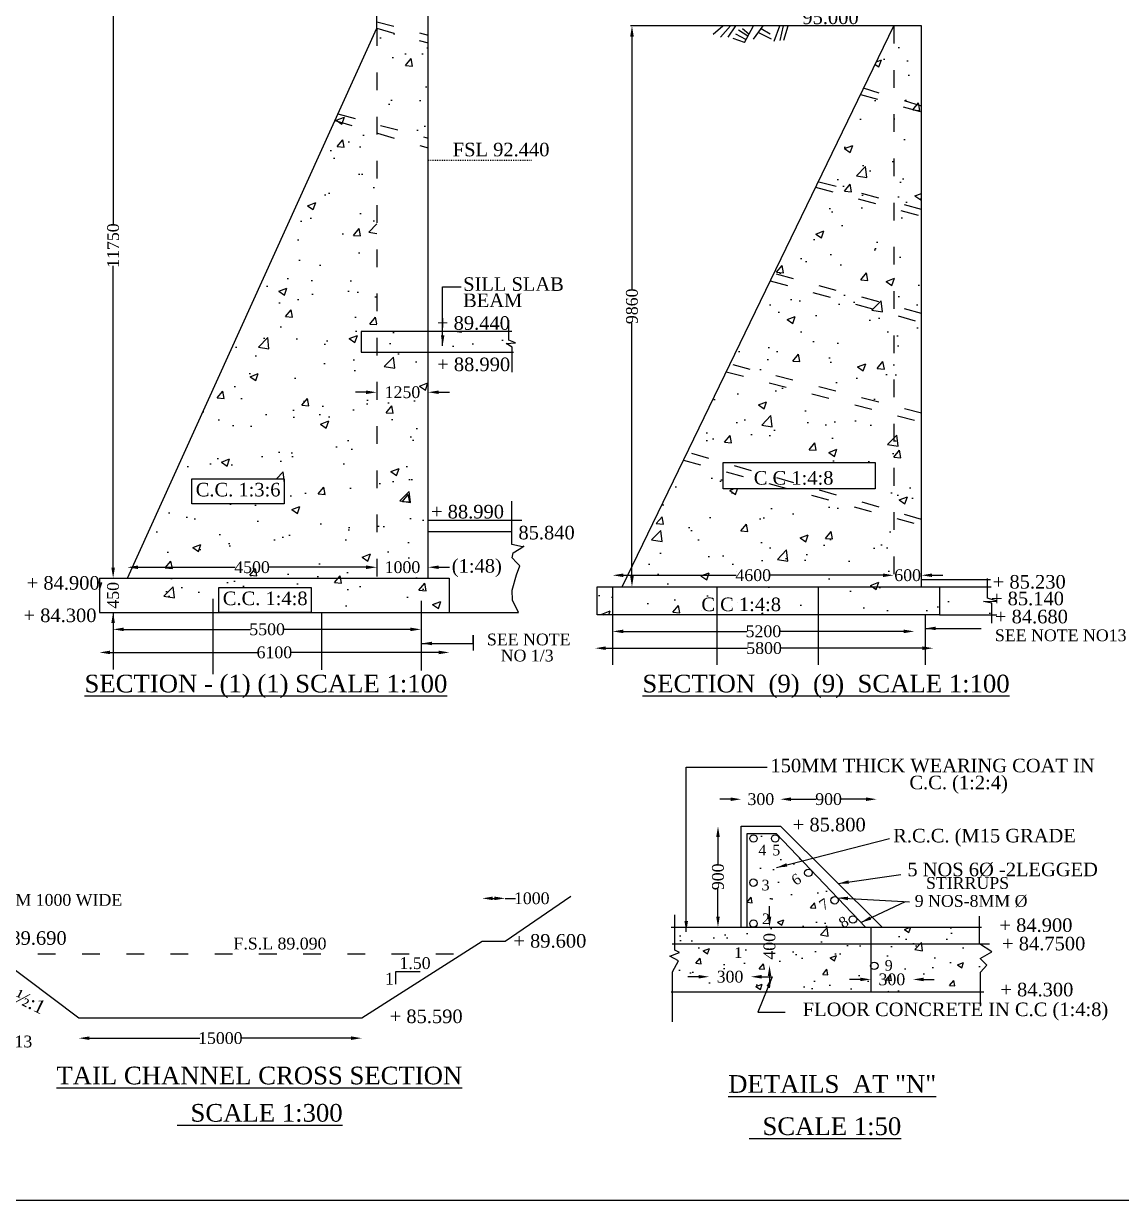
# Model space of a CAD drawing. Header units: millimetres. Extents: x -109570 to 149785, y -246061 to 55138.
# Drawn here: x 23512 to 42136, y 1803 to 21769 of the extents above; entities that cross this region are included whole.
import ezdxf

# ---------------------------------------------------------------- set-up
doc = ezdxf.new("R2010")
doc.units = ezdxf.units.MM
doc.header["$MEASUREMENT"] = 0
doc.header["$PDMODE"] = 33
doc.header["$PDSIZE"] = 500
doc.linetypes.add('ACAD_ISO03W100', pattern=[30, 12, -18])
for name, color, linetype in [('DIM', 5, 'Continuous'), ('DOT LINE', 3, 'ACAD_ISO03W100'), ('DWG. LINE', 1, 'Continuous'), ('HATCH', 2, 'Continuous'), ('TEXT', 7, 'Continuous'), ('TITLE', 7, 'Continuous')]:
    doc.layers.add(name, color=color, linetype=linetype)
doc.styles.get("Standard").update_dxf_attribs({"font": 'TIMES.TTF', "height": 200})
doc.dimstyles.get("Standard").update_dxf_attribs({"dimtxt": 200, "dimasz": 180, "dimexe": 0.18, "dimexo": 0.0625, "dimgap": 0.09, "dimtad": 0, "dimdec": 0, "dimzin": 0, "dimdsep": 46, "dimtxsty": 'Standard', "dimcen": 0.09, "dimse1": 1, "dimse2": 1, "dimclrd": 5, "dimclre": 5, "dimclrt": 4, "dimadec": 0, "dimazin": 0, "dimtfac": 1, "dimtdec": 0, "dimtofl": 0, "dimtmove": 0, "dimatfit": 3, "dimfxl": 1, "dimtolj": 1, "dimtzin": 0, "dimarcsym": 0})

# ---------------------------------------------------------------- blocks, each defined once
blk = doc.blocks.new('*D85')
at = {"layer": 'Defpoints', "color": 0}
for p in [(25032, 23645), (25044, 23645), (25044, 12360)]:
    blk.add_point(p, dxfattribs=at)
at = {"layer": 'DIM', "color": 5, "lineweight": -2}
for p, q in [((25032, 23465), (25032, 18349)), ((25032, 12540), (25032, 17656))]:
    blk.add_line(p, q, dxfattribs=at)
at = {"layer": 'DIM', "color": 5}
for points in [[(25002, 23465), (25062, 23465), (25032, 23645)], [(25002, 12540), (25062, 12540), (25032, 12360)]]:
    blk.add_solid(points, dxfattribs=at)
at = {"layer": 'DIM', "color": 4, "insert": (25032, 18002), "char_height": 200, "attachment_point": 5, "rotation": 90}
blk.add_mtext('\\A1;11750', dxfattribs=at)
blk = doc.blocks.new('*D86')
at = {"layer": 'Defpoints', "color": 0}
for p in [(29504, 15410.5), (30375.5, 15513.5), (30375.5, 15410.5)]:
    blk.add_point(p, dxfattribs=at)
at = {"layer": 'DIM', "color": 5, "lineweight": -2}
for p, q in [((29324, 15513.5), (29144, 15513.5)), ((30555.5, 15513.5), (30735.5, 15513.5))]:
    blk.add_line(p, q, dxfattribs=at)
at = {"layer": 'DIM', "color": 5}
for points in [[(29324, 15543.5), (29324, 15483.5), (29504, 15513.5)], [(30555.5, 15543.5), (30555.5, 15483.5), (30375.5, 15513.5)]]:
    blk.add_solid(points, dxfattribs=at)
at = {"layer": 'DIM', "color": 4, "insert": (29939.75, 15513.5), "char_height": 200, "attachment_point": 5}
blk.add_mtext('\\A1;1250', dxfattribs=at)
blk = doc.blocks.new('*D87')
at = {"layer": 'Defpoints', "color": 0}
for p in [(30375.5, 12545), (29504, 12359.5), (30375.5, 12359.5)]:
    blk.add_point(p, dxfattribs=at)
at = {"layer": 'DIM', "color": 5, "lineweight": -2}
for p, q in [((29324, 12545), (29144, 12545)), ((30555.5, 12545), (30735.5, 12545))]:
    blk.add_line(p, q, dxfattribs=at)
at = {"layer": 'DIM', "color": 5}
for points in [[(29324, 12575), (29324, 12515), (29504, 12545)], [(30555.5, 12575), (30555.5, 12515), (30375.5, 12545)]]:
    blk.add_solid(points, dxfattribs=at)
at = {"layer": 'DIM', "color": 4, "insert": (29939.75, 12545), "char_height": 200, "attachment_point": 5}
blk.add_mtext('\\A1;1000', dxfattribs=at)
blk = doc.blocks.new('*D88')
at = {"layer": 'Defpoints', "color": 0}
for p in [(29504, 12545), (25273, 12360), (29504, 12360)]:
    blk.add_point(p, dxfattribs=at)
at = {"layer": 'DIM', "color": 5, "lineweight": -2}
for p, q in [((25453, 12545), (27101, 12545)), ((29324, 12545), (27676, 12545))]:
    blk.add_line(p, q, dxfattribs=at)
at = {"layer": 'DIM', "color": 5}
for points in [[(25453, 12575), (25453, 12515), (25273, 12545)], [(29324, 12575), (29324, 12515), (29504, 12545)]]:
    blk.add_solid(points, dxfattribs=at)
at = {"layer": 'DIM', "color": 4, "insert": (27388, 12545), "char_height": 200, "attachment_point": 5}
blk.add_mtext('\\A1;4500', dxfattribs=at)
blk = doc.blocks.new('*D89')
at = {"layer": 'Defpoints', "color": 0}
for p in [(25031.5, 12359.5), (25029, 11778.5), (25031.5, 11778.5)]:
    blk.add_point(p, dxfattribs=at)
at = {"layer": 'DIM', "color": 5, "lineweight": -2}
for p, q in [((25031.5, 12539.5), (25031.5, 12719.5)), ((25031.5, 11598.5), (25031.5, 11418.5))]:
    blk.add_line(p, q, dxfattribs=at)
at = {"layer": 'DIM', "color": 5}
for points in [[(25001.5, 12539.5), (25061.5, 12539.5), (25031.5, 12359.5)], [(25001.5, 11598.5), (25061.5, 11598.5), (25031.5, 11778.5)]]:
    blk.add_solid(points, dxfattribs=at)
at = {"layer": 'DIM', "color": 4, "insert": (25031.5, 12069), "char_height": 200, "attachment_point": 5, "rotation": 90}
blk.add_mtext('\\A1;450', dxfattribs=at)
blk = doc.blocks.new('*D90')
at = {"layer": 'Defpoints', "color": 0}
for p in [(25032, 11778), (30256, 11778), (30256, 11491)]:
    blk.add_point(p, dxfattribs=at)
at = {"layer": 'DIM', "color": 5, "lineweight": -2}
for p, q in [((25212, 11491), (27361, 11491)), ((30076, 11491), (27927, 11491))]:
    blk.add_line(p, q, dxfattribs=at)
at = {"layer": 'DIM', "color": 5}
for points in [[(25212, 11521), (25212, 11461), (25032, 11491)], [(30076, 11521), (30076, 11461), (30256, 11491)]]:
    blk.add_solid(points, dxfattribs=at)
at = {"layer": 'DIM', "color": 4, "insert": (27644, 11491), "char_height": 200, "attachment_point": 5}
blk.add_mtext('\\A1;5500', dxfattribs=at)
blk = doc.blocks.new('*D91')
at = {"layer": 'Defpoints', "color": 0}
for p in [(24800, 11778), (30734, 11778), (30734, 11100)]:
    blk.add_point(p, dxfattribs=at)
at = {"layer": 'DIM', "color": 5, "lineweight": -2}
for p, q in [((24980, 11100), (27483, 11100)), ((30554, 11100), (28051, 11100))]:
    blk.add_line(p, q, dxfattribs=at)
at = {"layer": 'DIM', "color": 5}
for points in [[(24980, 11130), (24980, 11070), (24800, 11100)], [(30554, 11130), (30554, 11070), (30734, 11100)]]:
    blk.add_solid(points, dxfattribs=at)
at = {"layer": 'DIM', "color": 4, "insert": (27767, 11100), "char_height": 200, "attachment_point": 5}
blk.add_mtext('\\A1;6100', dxfattribs=at)
blk = doc.blocks.new('*D92')
at = {"layer": 'Defpoints', "color": 0}
for p in [(38274, 12409), (33505, 12215), (38274, 12215)]:
    blk.add_point(p, dxfattribs=at)
at = {"layer": 'DIM', "color": 5, "lineweight": -2}
for p, q in [((33685, 12409), (35602, 12409)), ((38094, 12409), (36177, 12409))]:
    blk.add_line(p, q, dxfattribs=at)
at = {"layer": 'DIM', "color": 5}
for points in [[(33685, 12439), (33685, 12379), (33505, 12409)], [(38094, 12439), (38094, 12379), (38274, 12409)]]:
    blk.add_solid(points, dxfattribs=at)
at = {"layer": 'DIM', "color": 4, "insert": (35890, 12409), "char_height": 200, "attachment_point": 5}
blk.add_mtext('\\A1;4600', dxfattribs=at)
blk = doc.blocks.new('*D93')
at = {"layer": 'Defpoints', "color": 0}
for p in [(38744.5, 12409), (38274, 12215), (38744.5, 12215)]:
    blk.add_point(p, dxfattribs=at)
at = {"layer": 'DIM', "color": 5, "lineweight": -2}
for p, q in [((38094, 12409), (37914, 12409)), ((38924.5, 12409), (39104.5, 12409))]:
    blk.add_line(p, q, dxfattribs=at)
at = {"layer": 'DIM', "color": 5}
for points in [[(38094, 12439), (38094, 12379), (38274, 12409)], [(38924.5, 12439), (38924.5, 12379), (38744.5, 12409)]]:
    blk.add_solid(points, dxfattribs=at)
at = {"layer": 'DIM', "color": 4, "insert": (38509.25, 12409), "char_height": 200, "attachment_point": 5}
blk.add_mtext('\\A1;600', dxfattribs=at)
blk = doc.blocks.new('*D94')
at = {"layer": 'Defpoints', "color": 0}
for p in [(33505, 11452), (38620, 11457), (38620, 11452)]:
    blk.add_point(p, dxfattribs=at)
at = {"layer": 'DIM', "color": 5, "lineweight": -2}
for p, q in [((33685, 11457), (35780, 11457)), ((38440, 11457), (36346, 11457))]:
    blk.add_line(p, q, dxfattribs=at)
at = {"layer": 'DIM', "color": 5}
for points in [[(33685, 11487), (33685, 11427), (33505, 11457)], [(38440, 11487), (38440, 11427), (38620, 11457)]]:
    blk.add_solid(points, dxfattribs=at)
at = {"layer": 'DIM', "color": 4, "insert": (36063, 11457), "char_height": 200, "attachment_point": 5}
blk.add_mtext('\\A1;5200', dxfattribs=at)
blk = doc.blocks.new('*D95')
at = {"layer": 'Defpoints', "color": 0}
for p in [(33209, 11154), (38940, 11172), (38940, 11154)]:
    blk.add_point(p, dxfattribs=at)
at = {"layer": 'DIM', "color": 5, "lineweight": -2}
for p, q in [((33389, 11172), (35791, 11172)), ((38760, 11172), (36357, 11172))]:
    blk.add_line(p, q, dxfattribs=at)
at = {"layer": 'DIM', "color": 5}
for points in [[(33389, 11202), (33389, 11142), (33209, 11172)], [(38760, 11202), (38760, 11142), (38940, 11172)]]:
    blk.add_solid(points, dxfattribs=at)
at = {"layer": 'DIM', "color": 4, "insert": (36074, 11172), "char_height": 200, "attachment_point": 5}
blk.add_mtext('\\A1;5800', dxfattribs=at)
blk = doc.blocks.new('*D96')
at = {"layer": 'Defpoints', "color": 0}
for p in [(33810, 21729), (33833, 21729), (33240, 12215)]:
    blk.add_point(p, dxfattribs=at)
at = {"layer": 'DIM', "color": 5, "lineweight": -2}
for p, q in [((33833, 21549), (33833, 17256)), ((33833, 12395), (33833, 16688))]:
    blk.add_line(p, q, dxfattribs=at)
at = {"layer": 'DIM', "color": 5}
for points in [[(33803, 21549), (33863, 21549), (33833, 21729)], [(33803, 12395), (33863, 12395), (33833, 12215)]]:
    blk.add_solid(points, dxfattribs=at)
at = {"layer": 'DIM', "color": 4, "insert": (33833, 16972), "char_height": 200, "attachment_point": 5, "rotation": 90}
blk.add_mtext('\\A1;9860', dxfattribs=at)
blk = doc.blocks.new('*D127')
at = {"layer": 'Defpoints', "color": 0}
for p in [(31680, 6928), (31290, 6201), (31680, 6201)]:
    blk.add_point(p, dxfattribs=at)
at = {"layer": 'DIM', "color": 5, "lineweight": -2}
for p, q in [((31470, 6928), (31500, 6928)), ((31680, 6928), (31860, 6928))]:
    blk.add_line(p, q, dxfattribs=at)
at = {"layer": 'DIM', "color": 5}
for points in [[(31470, 6958), (31470, 6898), (31290, 6928)], [(31500, 6958), (31500, 6898), (31680, 6928)]]:
    blk.add_solid(points, dxfattribs=at)
at = {"layer": 'DIM', "color": 4, "insert": (32133, 6928), "char_height": 200, "attachment_point": 5}
blk.add_mtext('\\A1;1000', dxfattribs=at)
blk = doc.blocks.new('*D128')
at = {"layer": 'Defpoints', "color": 0}
for p in [(24450, 4901), (29249, 4901), (29249, 4556)]:
    blk.add_point(p, dxfattribs=at)
at = {"layer": 'DIM', "color": 5, "lineweight": -2}
for p, q in [((24630, 4556), (26503, 4556)), ((29069, 4556), (27196, 4556))]:
    blk.add_line(p, q, dxfattribs=at)
at = {"layer": 'DIM', "color": 5}
for points in [[(24630, 4586), (24630, 4526), (24450, 4556)], [(29069, 4586), (29069, 4526), (29249, 4556)]]:
    blk.add_solid(points, dxfattribs=at)
at = {"layer": 'DIM', "color": 4, "insert": (26850, 4556), "char_height": 200, "attachment_point": 5}
blk.add_mtext('\\A1;15000', dxfattribs=at)
blk = doc.blocks.new('*D129')
at = {"layer": 'Defpoints', "color": 0}
for p in [(36353, 8609.5), (35686, 8150.5), (36353, 8150.5)]:
    blk.add_point(p, dxfattribs=at)
at = {"layer": 'DIM', "color": 5, "lineweight": -2}
for p, q in [((35506, 8609.5), (35326, 8609.5)), ((36533, 8609.5), (36713, 8609.5))]:
    blk.add_line(p, q, dxfattribs=at)
at = {"layer": 'DIM', "color": 5}
for points in [[(35506, 8639.5), (35506, 8579.5), (35686, 8609.5)], [(36533, 8639.5), (36533, 8579.5), (36353, 8609.5)]]:
    blk.add_solid(points, dxfattribs=at)
at = {"layer": 'DIM', "color": 4, "insert": (36019.5, 8609.5), "char_height": 200, "attachment_point": 5}
blk.add_mtext('\\A1;300', dxfattribs=at)
blk = doc.blocks.new('*D130')
at = {"layer": 'Defpoints', "color": 0}
for p in [(37983, 8610), (37983, 8500), (36353, 8150)]:
    blk.add_point(p, dxfattribs=at)
at = {"layer": 'DIM', "color": 5, "lineweight": -2}
for p, q in [((36533, 8610), (36958, 8610)), ((37803, 8610), (37378, 8610))]:
    blk.add_line(p, q, dxfattribs=at)
at = {"layer": 'DIM', "color": 5}
for points in [[(36533, 8640), (36533, 8580), (36353, 8610)], [(37803, 8640), (37803, 8580), (37983, 8610)]]:
    blk.add_solid(points, dxfattribs=at)
at = {"layer": 'DIM', "color": 4, "insert": (37168, 8610), "char_height": 200, "attachment_point": 5}
blk.add_mtext('\\A1;900', dxfattribs=at)
blk = doc.blocks.new('*D131')
at = {"layer": 'Defpoints', "color": 0}
for p in [(35292, 8150), (35352, 8150), (35310, 6438)]:
    blk.add_point(p, dxfattribs=at)
at = {"layer": 'DIM', "color": 5, "lineweight": -2}
for p, q in [((35292, 7970), (35292, 7505)), ((35292, 6618), (35292, 7084))]:
    blk.add_line(p, q, dxfattribs=at)
at = {"layer": 'DIM', "color": 5}
for points in [[(35262, 7970), (35322, 7970), (35292, 8150)], [(35262, 6618), (35322, 6618), (35292, 6438)]]:
    blk.add_solid(points, dxfattribs=at)
at = {"layer": 'DIM', "color": 4, "insert": (35292, 7294), "char_height": 200, "attachment_point": 5, "rotation": 90}
blk.add_mtext('\\A1;900', dxfattribs=at)
blk = doc.blocks.new('*D132')
at = {"layer": 'Defpoints', "color": 0}
for p in [(36164, 6438), (36164, 5790), (36166.5, 5790)]:
    blk.add_point(p, dxfattribs=at)
at = {"layer": 'DIM', "color": 5, "lineweight": -2}
for p, q in [((36166.5, 6618), (36166.5, 6798)), ((36166.5, 5610), (36166.5, 5430))]:
    blk.add_line(p, q, dxfattribs=at)
at = {"layer": 'DIM', "color": 5}
for points in [[(36136.5, 6618), (36196.5, 6618), (36166.5, 6438)], [(36136.5, 5610), (36196.5, 5610), (36166.5, 5790)]]:
    blk.add_solid(points, dxfattribs=at)
at = {"layer": 'DIM', "color": 4, "insert": (36166.5, 6114), "char_height": 200, "attachment_point": 5, "rotation": 90}
blk.add_mtext('\\A1;400', dxfattribs=at)
blk = doc.blocks.new('*D133')
at = {"layer": 'Defpoints', "color": 0}
for p in [(35850.5, 5598), (35141.5, 5568.5), (35850.5, 5568.5)]:
    blk.add_point(p, dxfattribs=at)
at = {"layer": 'DIM', "color": 5, "lineweight": -2}
for p, q in [((34961.5, 5598), (34781.5, 5598)), ((36030.5, 5598), (36210.5, 5598))]:
    blk.add_line(p, q, dxfattribs=at)
at = {"layer": 'DIM', "color": 5}
for points in [[(34961.5, 5628), (34961.5, 5568), (35141.5, 5598)], [(36030.5, 5628), (36030.5, 5568), (35850.5, 5598)]]:
    blk.add_solid(points, dxfattribs=at)
at = {"layer": 'DIM', "color": 4, "insert": (35496, 5598), "char_height": 200, "attachment_point": 5}
blk.add_mtext('\\A1;300', dxfattribs=at)
blk = doc.blocks.new('*D134')
at = {"layer": 'Defpoints', "color": 0}
for p in [(37884.5, 5557), (38599, 5557), (38599, 5552.5)]:
    blk.add_point(p, dxfattribs=at)
at = {"layer": 'DIM', "color": 5, "lineweight": -2}
for p, q in [((37704.5, 5552.5), (37524.5, 5552.5)), ((38779, 5552.5), (38959, 5552.5))]:
    blk.add_line(p, q, dxfattribs=at)
at = {"layer": 'DIM', "color": 5}
for points in [[(37704.5, 5582.5), (37704.5, 5522.5), (37884.5, 5552.5)], [(38779, 5582.5), (38779, 5522.5), (38599, 5552.5)]]:
    blk.add_solid(points, dxfattribs=at)
at = {"layer": 'DIM', "color": 4, "insert": (38241.75, 5552.5), "char_height": 200, "attachment_point": 5}
blk.add_mtext('\\A1;300', dxfattribs=at)

msp = doc.modelspace()

# ---------------------------------------------------------------- hatches: boundary and pattern name
at = {"layer": 'HATCH'}
h = msp.add_hatch(dxfattribs=at)
h.set_pattern_fill('AR-CONC', color=256, scale=200, style=0)
h.paths.add_polyline_path([(30734.5, 12359.5), (24800, 12359.5), (24800, 11778.5), (26826, 11778.5), (26826, 12201), (28390.5, 12201), (28390.5, 11778.5), (30734.5, 11778.5)])
h.paths.add_polyline_path([(29504, 21688), (25273, 12359.5), (29504, 12359.5)])
h.paths.add_polyline_path([(26366.5, 13623.5), (26366.5, 14045.5), (27931, 14045.5), (27931, 13623.5)], flags=16)
h.paths.add_polyline_path([(30375.5, 16196), (29504, 16196), (29504, 12359.5), (30375.5, 12359.5)])
h.paths.add_polyline_path([(30375.5, 16542), (29504, 16542), (29504, 16196), (30375.5, 16196)])
h.paths.add_polyline_path([(29504, 16542), (29239.5, 16542), (29239.5, 16196), (29504, 16196)], flags=17)
h.paths.add_polyline_path([(31741.5, 16398), (31741.5, 16542), (30375.5, 16542), (30375.5, 16196), (31798, 16196), (31798, 16281), (31696.5, 16341), (31860, 16350.5)])
h.paths.add_polyline_path([(30375.5, 21439.5), (29504, 21688), (29504, 20058.9), (30375.5, 19826)])
h.paths.add_polyline_path([(29504, 21688), (28845, 20235), (29504, 20058.9)])
h.paths.add_polyline_path([(30375.5, 23033), (29504, 23255.5), (29504, 21799), (30375.5, 21573.5)])
h.paths.add_polyline_path([(30375.5, 23564.5), (29504, 23564.5), (29504, 23368.5), (30375.5, 23186.5)])
h.paths.add_polyline_path([(31611.5, 23859.5), (29504, 23859.5), (29504, 23564.5), (31611.5, 23564.5)])
h.paths.add_polyline_path([(26373.8, 13683.1), (27897.2, 13683.1), (27897.2, 14035.8), (26373.8, 14035.8)], flags=8)
at = {"layer": 'HATCH', "ltscale": 25}
h = msp.add_hatch(dxfattribs=at)
h.set_pattern_fill('AR-CONC', color=256, scale=200, style=0)
h.paths.add_polyline_path([(39047, 11736.5), (39047, 12215), (36993, 12215), (36993, 11736.5)])
h.paths.add_polyline_path([(39939, 11736.5), (39939, 11937.5), (39798.5, 11963), (40026, 11971.5), (39866.5, 12022.5), (39866.5, 12215), (39047, 12215), (39047, 11736.5)])
h.paths.add_polyline_path([(36993, 11736.5), (36993, 12215), (35274, 12215), (35274, 11736.5)])
h.paths.add_polyline_path([(35274, 11736.5), (35274, 12215), (33505, 12215), (33505, 11736.5)])
h.paths.add_polyline_path([(33240.5, 11736.5), (33505, 11736.5), (33505, 12215), (33240.5, 12215)])
h.paths.add_polyline_path([(38274, 12215), (38274, 13386.4), (36498.4, 13873), (35380.5, 13873), (35380.5, 14179.3), (34706.8, 14363.9), (33666, 12215)])
h.paths.add_polyline_path([(35432.1, 15861.3), (34770.4, 14495.2), (35380.5, 14320.5), (37957.5, 14320.5), (37957.5, 13873), (36943.8, 13873), (38274, 13492.2), (38274, 15128.8)])
h.paths.add_polyline_path([(38274, 13492.2), (38744.5, 13357.5), (38744.5, 15007.5), (38274, 15128.8)])
h.paths.add_polyline_path([(38744.5, 21729), (38274, 21729), (38274, 15280.2), (38744.5, 15160)])
h.paths.add_polyline_path([(38274, 21729), (35494.4, 15990), (38274, 15280.2)])
h.paths.add_polyline_path([(39864, 11837.3), (41191.4, 11837.3), (41191.4, 12188.5), (39864, 12188.5)], flags=9)
h.paths.add_polyline_path([(34951.3, 11736.6), (36389.8, 11736.6), (36389.8, 12089.3), (34951.3, 12089.3)], flags=9)
h.paths.add_polyline_path([(35551.8, 12560.7), (36227.2, 12560.7), (36227.2, 12257.3), (35551.8, 12257.3)], flags=24)
at = {"layer": 'HATCH'}
h = msp.add_hatch(dxfattribs=at)
h.set_pattern_fill('AR-CONC', color=256, scale=150, style=0)
h.paths.add_polyline_path([(34557.5, 6157.5), (34557.5, 6050), (34641.5, 6007), (34473.5, 5948.5), (34622, 5866.5), (34518, 5684), (34518, 5340.5), (37884.5, 5340.5), (37884.5, 5761.1, -0.0919199), (37880.3, 5783.8, -0.0919199), (37884.5, 5806.5), (37884.5, 6157.5)])
h.paths.add_polyline_path([(37884.5, 6157.5), (37884.5, 5806.5, -0.8316361), (38006.9, 5783.8, -0.8316361), (37884.5, 5761.1), (37884.5, 5340.5), (39745, 5340.5), (39745, 5677), (39852.5, 5796), (39741, 5907), (39939.5, 6018), (39725.5, 6157.5)])
h.paths.add_polyline_path([(39725.5, 6157.5), (39725.5, 6438), (37884.5, 6438), (37884.5, 6157.5)])
h.paths.add_polyline_path([(35906.2, 6438, -0.1013547), (35880.8, 6438), (34557.5, 6438), (34557.5, 6157.5), (37884.5, 6157.5), (37884.5, 6438)])
h.paths.add_polyline_path([(37792, 6438), (37636.5, 6601.3, -0.1301262), (37644.8, 6570, -1), (37518.2, 6570, -0.5917699), (37615.5, 6623.4), (37317.3, 6936.5, -0.1835061), (37333.3, 6894.5, -1), (37206.7, 6894.5, -0.6644029), (37314.3, 6939.7), (36279, 8027), (35785, 8027), (35785, 6438), (35880.8, 6438, -0.3562076), (35830.2, 6500, -1), (35956.8, 6500, -0.3562076), (35906.2, 6438)])
h.paths.add_polyline_path([(35830.2, 7194.5, -1), (35956.8, 7194.5, -1)], flags=16)
h.paths.add_polyline_path([(36762.2, 7360, -1), (36888.8, 7360, -1)], flags=16)
h.paths.add_polyline_path([(36198.2, 7943, -1), (36324.8, 7943, -1)], flags=16)
h.paths.add_polyline_path([(35830.2, 7943, -1), (35956.8, 7943, -1)], flags=16)
h.paths.add_polyline_path([(36014.8, 5850.1), (36014.8, 6377.9), (36318.2, 6377.9), (36318.2, 5850.1)], flags=9)
h.paths.add_polyline_path([(35235.8, 5749.7), (35756.2, 5749.7), (35756.2, 5446.3), (35235.8, 5446.3)], flags=24)
h.paths.add_polyline_path([(35523.3, 5873.3), (35746, 5873.3), (35746, 6142.7), (35523.3, 6142.7)], flags=24)
h.paths.add_polyline_path([(37981.5, 5704.2), (38502, 5704.2), (38502, 5400.8), (37981.5, 5400.8)], flags=24)
h.paths.add_polyline_path([(38074.4, 5651.7), (38298.9, 5651.7), (38298.9, 5926.6), (38074.4, 5926.6)], flags=24)
h.paths.add_polyline_path([(35992.8, 6446.3), (36215.5, 6446.3), (36215.5, 6715.7), (35992.8, 6715.7)], flags=24)
h.paths.add_polyline_path([(36167.8, 7608.7), (36390.2, 7608.7), (36390.2, 7877.3), (36167.8, 7877.3)], flags=24)
h.paths.add_polyline_path([(35985.9, 7014.3), (36210.1, 7014.3), (36210.1, 7288.4), (35985.9, 7288.4)], flags=24)
h.paths.add_polyline_path([(37401.4, 6348.7), (37590.6, 6469.1), (37443.4, 6700.4), (37254.2, 6580)], flags=9)
h.paths.add_polyline_path([(37069.4, 6649.9), (37257.3, 6769.4), (37112.6, 6996.7), (36924.7, 6877.2)], flags=24)
h.paths.add_polyline_path([(36597.9, 7072.7), (36787.1, 7193.1), (36639.9, 7424.4), (36450.7, 7304)], flags=24)
h.paths.add_polyline_path([(35932.6, 7611.7), (36155.3, 7611.7), (36155.3, 7881.1), (35932.6, 7881.1)], flags=24)

# ---------------------------------------------------------------- linework, layer by layer
at = {"layer": 'DIM'}
msp.add_lwpolyline([(31137.5, 11252), (31137.5, 11391.5), (31137.5, 11135)], dxfattribs=at)
at = {"layer": 'DOT LINE', "ltscale": 25}
msp.add_line((38274, 21729), (38274, 12215), dxfattribs=at)
for points in [[(29504, 21799), (30375.5, 21573.5)], [(29504, 21688), (30375.5, 21439.5)], [(29504, 21688), (29504, 12359.5)], [(37711.4, 20567.5), (38744.5, 20267)], [(38744.5, 20366.5), (37761.9, 20671.6)], [(28845, 20235), (30375.5, 19826)], [(28794.6, 20123.9), (30375.5, 19658)], [(36948.6, 18992.4), (38744.5, 18503)], [(38744.5, 18616), (36992.3, 19082.7)], [(36180, 17405.6), (38744.5, 16699)], [(38744.5, 16851.5), (36239.3, 17528)], [(38744.5, 15160), (35494.4, 15990)], [(35432.1, 15861.3), (38744.5, 15007.5)], [(38744.5, 13357.5), (34770.4, 14495.2)], [(34706.8, 14363.9), (38744.5, 13257.5)], [(23005.9, 5985.2), (30951.2, 5985.2)]]:
    msp.add_lwpolyline(points, dxfattribs=at)
at = {"layer": 'DOT LINE'}
msp.add_lwpolyline([(30375.5, 19449.5), (32139, 19449.5)], dxfattribs=at)
at = {"layer": 'DWG. LINE'}
msp.add_line((33666, 12215), (38274, 21729), dxfattribs=at)
for points in [[(25273, 12359.5), (29504, 21688), (29504, 23859.5)], [(30375.5, 12359.5), (30375.5, 23564.5)], [(38744.5, 12215), (38744.5, 21729), (33810.5, 21729)], [(31798, 15855), (31798, 16281), (31696.5, 16341), (31860, 16350.5), (31741.5, 16398), (31741.5, 16736.5)], [(31792.5, 16542), (29239.5, 16542), (29239.5, 16196), (31823.5, 16196)], [(31905.5, 11778.5), (31803.5, 11985.5), (31799, 12157.5), (31876, 12415.5), (31930.5, 12569.5), (31876, 12628.5), (31799, 12705.5), (31817.5, 12791.5), (31917, 12850), (31998.5, 12904.5), (31976.8, 12890), (31794.5, 12931.5), (31794.5, 13665)], [(30375.5, 13343.5), (31967, 13343.5)], [(30375.5, 13149), (31794.5, 13149)], [(24800, 12359.5), (24800, 11778.5), (31905.5, 11778.5)], [(24800, 12359.5), (30734.5, 12359.5), (30734.5, 11778.5)], [(33505, 12215), (33505, 10890)], [(35274, 12215), (35274, 10890)], [(36993, 12215), (36993, 10890)], [(38744.5, 12337.5), (39915.5, 12337.5)], [(39047, 12215), (39928.5, 12215)], [(39939, 11595), (39939, 11937.5), (39798.5, 11963), (40026, 11971.5), (39866.5, 12022.5), (39866.5, 12354.5)], [(26724, 12011.5), (26724, 10734)], [(30259.5, 11975.5), (30259.5, 10791.5)], [(25031.5, 11778.5), (25031.5, 10811)], [(28568, 11778.5), (28568, 10806)], [(38805.5, 11736.5), (38805.5, 10890)], [(39047, 11736.5), (40023.5, 11736.5)], [(35686, 6438), (35686, 8150.5), (36353, 8150.5), (38076.5, 6438)], [(35785, 6438), (35785, 8027), (36279, 8027), (37792, 6438)], [(21536, 6902), (22396.5, 6230.5), (22679, 6230.5), (24450.5, 4901), (29249, 4901), (31290, 6201), (31680.5, 6201), (32794.5, 6966.5)], [(34518, 4836), (34518, 5684), (34622, 5866.5), (34473.5, 5948.5), (34641.5, 6007), (34557.5, 6050), (34557.5, 6650)], [(39745, 5100), (39745, 5677), (39852.5, 5796), (39741, 5907), (39939.5, 6018), (39725.5, 6157.5), (39725.5, 6628.5)], [(34500.5, 6438), (39761, 6438)], [(37884.5, 6438), (37884.5, 5340.5)], [(34516.5, 6157.5), (39897, 6157.5)], [(30242.5, 5684), (29820, 5684), (29820, 5471)], [(34500.5, 5340.5), (39801, 5340.5)]]:
    msp.add_lwpolyline(points, dxfattribs=at)
for points in [[(35380.5, 14320.5), (37957.5, 14320.5), (37957.5, 13873), (35380.5, 13873)], [(26366.5, 14045.5), (27931, 14045.5), (27931, 13623.5), (26366.5, 13623.5)], [(26826, 12201), (28390.5, 12201), (28390.5, 11779), (26826, 11779)], [(33240.5, 12215), (39047, 12215), (39047, 11736.5), (33240.5, 11736.5)]]:
    msp.add_lwpolyline(points, close=True, dxfattribs=at)
for centre in [(35893.5, 7943), (36261.5, 7943), (36825.5, 7360), (35893.5, 7194.5), (37270, 6894.5), (37581.5, 6570), (35893.5, 6500), (37943.6, 5783.8)]:
    msp.add_circle(centre, 63.3, dxfattribs=at)
at = {"layer": 'HATCH'}
for points in [[(35211, 21587.5), (35375.5, 21729)], [(35332.5, 21539.5), (35504, 21729)], [(35462.5, 21539.5), (35597.5, 21729)], [(35766.9, 21495.6), (35595, 21590)], [(35798.5, 21554.4), (35641, 21656)], [(35817, 21588.8), (35709.5, 21679)], [(35741.5, 21448.5), (35892.5, 21729)], [(35892.5, 21503), (36059.5, 21729)], [(36199, 21505.5), (35976, 21616)], [(36176, 21587.5), (36023.8, 21680.7)], [(36244.5, 21471), (36343, 21729)], [(36347.5, 21482.5), (36402.5, 21729)], [(36411.5, 21489.5), (36480, 21729)], [(35741.5, 21448.5), (35547, 21514.5)]]:
    msp.add_lwpolyline(points, dxfattribs=at)
at = {"layer": 'TITLE', "lineweight": 30}
msp.add_lwpolyline([(329, 55138.5), (98558.3, 55138.5), (98558.3, 1802.9), (329, 1802.9)], close=True, dxfattribs=at)

# ---------------------------------------------------------------- texts
at = {"layer": 'TEXT'}
for s, height, p in [('95.000', 230, (36723, 21759.5)), ('FSL 92.440', 230, (30792.5, 19516.5)), ('SILL SLAB', 230, (30969, 17234.5)), ('BEAM', 230, (30969, 16958.5)), ('+ 89.440', 230, (30524.5, 16573)), ('+ 88.990', 230, (30528.5, 15872)), ('C C 1:4:8', 230, (35899.5, 13946.5)), ('C.C. 1:3:6', 230, (26432.5, 13747)), ('+ 88.990', 230, (30423.5, 13373)), ('85.840', 230, (31906.5, 13017.5)), ('(1:48)', 230, (30776.5, 12453.5)), ('+ 84.900', 230, (23565.5, 12164.5)), ('+ 85.230', 230, (39953, 12183)), ('C.C. 1:4:8', 230, (26892, 11902.5)), ('C C 1:4:8', 230, (35010, 11800.5)), ('+ 85.140', 230, (39922.5, 11900.5)), ('+ 84.300', 230, (23511.5, 11614)), ('+ 84.680', 230, (39990, 11593.5)), ('SEE NOTE', 200, (31372.5, 11220)), ('SEE NOTE NO13', 200, (39990, 11290.5)), ('NO 1/3', 200, (31606, 10947)), ('150MM THICK WEARING COAT IN', 230, (36181.5, 9066.3)), ('C.C. (1:2:4)', 230, (38539.5, 8778.8)), ('+ 85.800', 230, (36560.5, 8064.1)), ('R.C.C. (M15 GRADE', 230, (38264.5, 7877.3)), ('4', 180, (35977.5, 7656.6)), ('5', 180, (36212.5, 7656.6)), ('5 NOS 6%%C -2LEGGED', 230, (38504, 7303.8)), ('3', 180, (36031.5, 7063.1)), ('STIRRUPS', 200, (38820.5, 7088.8)), ('BERM 1000 WIDE', 200, (22786, 6802)), ('9 NOS-8MM %%C', 200, (38629, 6784.3)), ('2', 180, (36037.7, 6491.2)), ('+ 84.900', 230, (40067, 6358.6)), ('+ 89.690', 230, (23005, 6140.2)), ('F.S.L 89.090', 200, (27073, 6061.5)), ('+ 89.600', 230, (31821, 6092.1)), ('+ 84.7500', 230, (40111.5, 6046.1)), ('1', 180, (35568.2, 5918.2)), ('1.50', 200, (29888.5, 5729)), ('9', 180, (38120.2, 5701.2)), ('1', 200, (29642.9, 5465.5)), ('+ 84.300', 230, (40082, 5265.6)), ('+ 85.590', 230, (29722.5, 4811.6)), ('FLOOR CONCRETE IN C.C (1:4:8)', 230, (36730, 4930.1)), ('SEE NOTE NO13', 200, (21428, 4400))]:
    msp.add_text(s, height=height, dxfattribs=at).set_placement(p)
for s, height, rotation, p in [('6', 180, 32.47119, (36610.2, 7138.4)), ('7', 180, 32.47119, (37081.2, 6714.9)), ('8', 180, 32.47119, (37413.7, 6414.4)), ('1½:1', 230, 333.89057, (23178, 5264.4))]:
    msp.add_text(s, height=height, rotation=rotation, dxfattribs=at).set_placement(p)
at = {"layer": 'TITLE'}
for s, p in [('%%USECTION - (1) (1) SCALE 1:100', (24546.3, 10422)), ('%%USECTION  (9)  (9)  SCALE 1:100', (34009.3, 10422)), ('%%UTAIL CHANNEL CROSS SECTION', (24069.3, 3773)), ('%%UDETAILS  AT "N"', (35464.8, 3629)), ('%%U  SCALE 1:300', (26117.8, 3139.5)), ('%%U  SCALE 1:50', (35820.3, 2913))]:
    msp.add_text(s, height=300, dxfattribs=at).set_placement(p)

# ---------------------------------------------------------------- dimensions: what is measured, and where the dimension line sits
at = {"layer": 'DIM'}
for base, p1, p2, text, picture, middle in [((25031.5, 23645), (25043.5, 12359.5), (25043.5, 23645), '11750', '*D85', (25031.5, 18002.3)), ((33833, 21729), (33240.5, 12215), (33810.5, 21729), '9860', '*D96', (33833, 16972)), ((25031.5, 11778.5), (25031.5, 12359.5), (25029, 11778.5), '450', '*D89', (25031.5, 12069)), ((35292.5, 8150.5), (35309.5, 6438), (35352, 8150.5), '900', '*D131', (35292.5, 7294.3))]:
    dim = msp.add_linear_dim(base=base, p1=p1, p2=p2, angle=90, text=text, dimstyle='Standard', dxfattribs=at)
    dim.commit()
    dim.dimension.update_dxf_attribs({"geometry": picture, "text_midpoint": middle})
for base, p1, p2, text, picture, middle in [((30375.5, 15513.5), (29504, 15410.5), (30375.5, 15410.5), '1250', '*D86', (29939.8, 15513.5)), ((29504, 12545), (25273, 12359.5), (29504, 12359.5), '4500', '*D88', (27388.5, 12545)), ((30375.5, 12545), (29504, 12359.5), (30375.5, 12359.5), '1000', '*D87', (29939.8, 12545)), ((38274, 12409), (33505, 12215), (38274, 12215), '4600', '*D92', (35889.5, 12409)), ((38744.5, 12409), (38274, 12215), (38744.5, 12215), '600', '*D93', (38509.2, 12409)), ((30734.5, 11099.5), (24800, 11778.5), (30734.5, 11778.5), '6100', '*D91', (27767.2, 11099.5)), ((30256, 11491), (25031.5, 11778.5), (30256, 11778.5), '5500', '*D90', (27643.8, 11491)), ((38620.5, 11457), (33505, 11452), (38620.5, 11452), '5200', '*D94', (36062.8, 11457)), ((38939.5, 11172), (33209, 11153.5), (38939.5, 11153.5), '5800', '*D95', (36074.2, 11172)), ((36353, 8609.5), (35686, 8150.5), (36353, 8150.5), '300', '*D129', (36019.5, 8609.5)), ((35850.5, 5598), (35141.5, 5568.5), (35850.5, 5568.5), '300', '*D133', (35496, 5598))]:
    dim = msp.add_linear_dim(base=base, p1=p1, p2=p2, text=text, dimstyle='Standard', dxfattribs=at)
    dim.commit()
    dim.dimension.update_dxf_attribs({"geometry": picture, "text_midpoint": middle})
dim = msp.add_linear_dim(base=(37983, 8609.5), p1=(36353, 8150.5), p2=(37983, 8500), text='900', dimstyle='Standard', override={"dimtmove": 1}, dxfattribs=at)
dim.commit()
dim.dimension.update_dxf_attribs({"geometry": '*D130', "text_midpoint": (37168, 8609.5)})
for p1, p2, distance, text, picture, middle in [((31290, 6201), (31680.5, 6201), 726.5, '1000', '*D127', (32133.3, 6927.5)), ((36164, 6438), (36164, 5790), 2.5, '400', '*D132', (36166.5, 6114)), ((37884.5, 5557), (38599, 5557), -4.5, '300', '*D134', (38241.8, 5552.5)), ((24450.5, 4901), (29249, 4901), -345, '15000', '*D128', (26849.8, 4556))]:
    dim = msp.add_aligned_dim(p1=p1, p2=p2, distance=distance, text=text, dimstyle='Standard', dxfattribs=at)
    dim.commit()
    dim.dimension.update_dxf_attribs({"geometry": picture, "text_midpoint": middle})

# ---------------------------------------------------------------- leaders
for points in [[(30621.5, 16300.5), (30621.5, 17305), (30936, 17305)], [(38805.5, 11507.5), (39754.5, 11507.5)], [(30259.5, 11252), (31137.5, 11252)], [(34753, 6361.5), (34753, 9154.5), (36128, 9154.5)], [(36285.5, 7450), (38199, 7945.5)], [(37331.3, 7178.4), (38391.5, 7335.5)], [(37317.3, 6936.5), (38543, 6868)], [(37715.7, 6518.1), (38473.9, 6871.9)], [(36210.5, 5598), (35968, 4999.5), (36429, 4999.5)]]:
    msp.add_leader(points, dimstyle='Standard', override={"dimgap": 0.09, "dimtad": 0}, dxfattribs=at)

doc.saveas('drawing.dxf')
